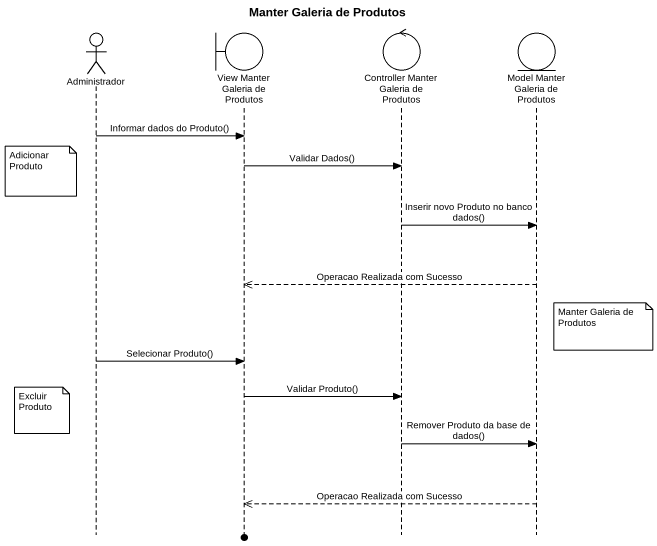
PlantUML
@startuml
title Manter Galeria de Produtos
hide footbox
actor Administrador
boundary "View Manter Galeria de Produtos" as View_Manter_Galeria_de
control "Controller Manter Galeria de Produtos" as Controller_Manter_Galeria
entity "Model Manter Galeria de Produtos" as Model_Manter_Galeria_de

Administrador -> View_Manter_Galeria_de : Informar dados do Produto()
View_Manter_Galeria_de -> Controller_Manter_Galeria : Validar Dados()
note left of Administrador : Adicionar Produto
Controller_Manter_Galeria -> Model_Manter_Galeria_de : Inserir novo Produto no banco dados()
Model_Manter_Galeria_de -->> View_Manter_Galeria_de : Operacao Realizada com Sucesso
note right of Model_Manter_Galeria_de : Manter Galeria de Produtos
Administrador -> View_Manter_Galeria_de : Selecionar Produto()
View_Manter_Galeria_de -> Controller_Manter_Galeria : Validar Produto()
note left of Administrador : Excluir Produto
Controller_Manter_Galeria -> Model_Manter_Galeria_de : Remover Produto da base de dados()
Model_Manter_Galeria_de -->> View_Manter_Galeria_de : Operacao Realizada com Sucesso
@enduml
